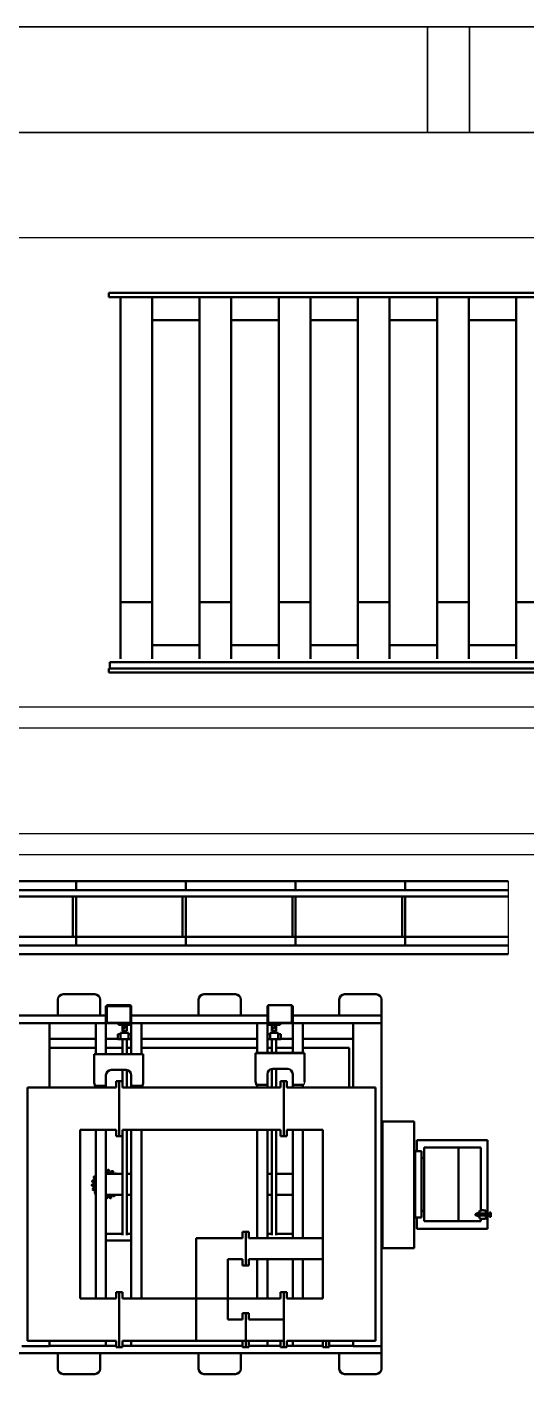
# Model space of a CAD drawing. Header units: millimetres. Extents: x 11 to 67028, y -2 to 23998.
# Drawn here: x 44833 to 49563, y 11227 to 23998 of the extents above; entities that cross this region are included whole.
import ezdxf

# ---------------------------------------------------------------- set-up
doc = ezdxf.new("R2010")
doc.units = ezdxf.units.MM
doc.layers.add('cu', color=7, linetype='Continuous', lineweight=35)
doc.layers.add('图层1', color=2, linetype='Continuous', lineweight=35)

msp = doc.modelspace()

# ---------------------------------------------------------------- linework, layer by layer
at = {"color": 7, "linetype": 'Continuous', "lineweight": 50}
for p, q in [((53629, 21477), (45609, 21477)), ((45609, 21477), (45609, 21437)), ((53629, 21437), (45609, 21437)), ((45719, 21436), (45719, 18596)), ((46019, 18596), (46019, 21436)), ((46469, 21436), (46469, 18596)), ((46769, 18596), (46769, 21436)), ((47219, 21436), (47219, 18596)), ((47519, 18596), (47519, 21436)), ((47969, 21436), (47969, 18596)), ((48269, 18596), (48269, 21436)), ((48719, 21436), (48719, 18596)), ((49019, 18596), (49019, 21436)), ((49469, 21436), (49469, 18596)), ((46469, 21217), (46019, 21217)), ((47219, 21217), (46769, 21217)), ((47969, 21217), (47519, 21217)), ((48719, 21217), (48269, 21217)), ((49469, 21217), (49019, 21217)), ((45719, 18591), (45719, 18546)), ((45719, 18546), (45719, 18006)), ((45719, 18546), (46019, 18546)), ((46019, 18546), (46019, 18591)), ((46019, 18006), (46019, 18546)), ((46469, 18591), (46469, 18546)), ((46469, 18546), (46469, 18006)), ((46469, 18546), (46769, 18546)), ((46769, 18546), (46769, 18591)), ((46769, 18006), (46769, 18546)), ((47219, 18591), (47219, 18546)), ((47219, 18546), (47219, 18006)), ((47219, 18546), (47519, 18546)), ((47519, 18546), (47519, 18591)), ((47519, 18006), (47519, 18546)), ((47969, 18591), (47969, 18546)), ((47969, 18546), (47969, 18006)), ((47969, 18546), (48269, 18546)), ((48269, 18546), (48269, 18591)), ((48269, 18006), (48269, 18546)), ((48719, 18591), (48719, 18546)), ((48719, 18546), (48719, 18006)), ((48719, 18546), (49019, 18546)), ((49019, 18546), (49019, 18591)), ((49019, 18006), (49019, 18546)), ((49469, 18591), (49469, 18546)), ((49469, 18546), (49469, 18006)), ((49469, 18546), (49769, 18546)), ((46468, 18137), (46018, 18137)), ((47219, 18137), (46769, 18137)), ((47969, 18137), (47519, 18137)), ((48719, 18137), (48269, 18137)), ((49469, 18137), (49019, 18137)), ((45619, 17917), (45609, 17917)), ((45609, 17917), (45609, 17877)), ((45619, 17915), (45619, 17977)), ((53619, 17977), (45619, 17977)), ((53619, 17915), (45619, 17915)), ((53629, 17877), (45609, 17877)), ((49393, 15900), (35702, 15900)), ((45298, 15900), (45298, 15815)), ((46338, 15900), (46338, 15815)), ((47378, 15900), (47378, 15815)), ((48418, 15900), (48418, 15815)), ((35702, 15815), (49393, 15815)), ((35702, 15754), (49393, 15754)), ((45268, 15374), (45268, 15754)), ((45298, 15754), (45298, 15374)), ((46308, 15374), (46308, 15754)), ((46338, 15754), (46338, 15374)), ((47348, 15374), (47348, 15754)), ((47378, 15754), (47378, 15374)), ((48388, 15377), (48388, 15754)), ((48418, 15754), (48418, 15377)), ((49393, 15373), (35702, 15373)), ((45298, 15291), (45298, 15373)), ((46338, 15291), (46338, 15373)), ((47378, 15291), (47378, 15373)), ((48418, 15291), (48418, 15373)), ((35702, 15291), (49393, 15291)), ((49393, 15209), (35702, 15209))]:
    msp.add_line(p, q, dxfattribs=at)
at = {"color": 4}
for p, q in [((62701, 17549), (36326, 17549)), ((62701, 17349), (36326, 17349)), ((62701, 16349), (36326, 16349)), ((62701, 16149), (36326, 16149))]:
    msp.add_line(p, q, dxfattribs=at)
msp.add_line((49393, 15900), (49393, 15209))
at = {"color": 5, "linetype": 'Continuous', "lineweight": 50}
for p, q in [((45476, 14827), (45176, 14827)), ((46810, 14827), (46510, 14827)), ((48143, 14827), (47843, 14827)), ((45126, 14777), (45126, 14627)), ((45526, 14627), (45526, 14777)), ((45582, 14718), (45582, 14558)), ((45589, 14723), (45589, 14718)), ((45815, 14723), (45589, 14723)), ((45589, 14718), (45589, 14558)), ((45589, 14716), (45815, 14716)), ((45815, 14718), (45815, 14723)), ((45815, 14718), (45815, 14558)), ((45822, 14558), (45822, 14718)), ((46460, 14777), (46460, 14627)), ((46860, 14627), (46860, 14777)), ((47111, 14718), (47111, 14558)), ((47118, 14723), (47118, 14718)), ((47344, 14723), (47118, 14723)), ((47118, 14718), (47118, 14558)), ((47344, 14718), (47344, 14723)), ((47344, 14718), (47344, 14558)), ((47351, 14558), (47351, 14718)), ((47793, 14777), (47793, 14627)), ((48193, 14627), (48193, 14777)), ((45582, 14627), (43793, 14627)), ((47111, 14627), (45822, 14627)), ((48193, 14626), (47351, 14626)), ((48193, 14626), (48193, 11277)), ((43927, 14553), (45582, 14553)), ((45048, 13943), (45048, 14553)), ((45487, 14554), (45487, 14260)), ((45580, 14558), (45580, 14553)), ((45582, 14553), (45582, 14260)), ((45583, 14554), (45718, 14554)), ((45589, 14558), (45815, 14558)), ((45694, 14448), (45720, 14448)), ((45694, 14448), (45694, 14403)), ((45702, 14554), (45702, 14537)), ((45702, 14537), (45718, 14537)), ((45718, 14554), (45718, 14537)), ((45718, 14537), (45798, 14537)), ((45720, 14462), (45720, 14403)), ((45743, 14462), (45720, 14462)), ((45720, 14462), (45796, 14462)), ((45790, 14554), (45726, 14554)), ((45738, 14520), (45738, 14537)), ((45738, 14495), (45738, 14517)), ((45738, 14481), (45738, 14490)), ((45740, 14518), (45740, 14505)), ((45742, 14520), (45742, 14507)), ((45743, 14462), (45743, 14474)), ((45757, 14520), (45757, 14507)), ((45760, 14505), (45760, 14518)), ((45773, 14474), (45773, 14462)), ((45796, 14462), (45773, 14462)), ((45775, 14518), (45775, 14505)), ((45776, 14520), (45776, 14507)), ((45778, 14537), (45778, 14508)), ((45778, 14505), (45778, 14481)), ((45796, 14462), (45796, 14403)), ((45796, 14448), (45822, 14448)), ((45798, 14554), (45821, 14554)), ((45798, 14554), (45798, 14537)), ((45798, 14537), (45815, 14537)), ((45815, 14554), (45815, 14537)), ((45822, 14553), (47111, 14553)), ((45822, 14260), (45822, 14553)), ((45824, 14558), (45824, 14553)), ((45917, 14553), (45917, 14260)), ((47016, 14553), (47016, 14271)), ((47109, 14558), (47109, 14553)), ((47111, 14553), (47111, 14271)), ((47111, 14448), (47137, 14448)), ((47112, 14554), (47135, 14554)), ((47118, 14558), (47344, 14558)), ((47119, 14554), (47119, 14538)), ((47119, 14538), (47135, 14538)), ((47135, 14554), (47135, 14537)), ((47135, 14537), (47215, 14537)), ((47137, 14462), (47137, 14403)), ((47160, 14462), (47137, 14462)), ((47137, 14462), (47213, 14462)), ((47207, 14554), (47143, 14554)), ((47155, 14520), (47155, 14537)), ((47155, 14495), (47155, 14517)), ((47155, 14481), (47155, 14490)), ((47157, 14518), (47157, 14505)), ((47159, 14520), (47159, 14507)), ((47160, 14462), (47160, 14474)), ((47173, 14520), (47173, 14507)), ((47177, 14505), (47177, 14518)), ((47190, 14474), (47190, 14462)), ((47213, 14462), (47190, 14462)), ((47192, 14518), (47192, 14505)), ((47193, 14520), (47193, 14507)), ((47195, 14537), (47195, 14508)), ((47195, 14505), (47195, 14481)), ((47213, 14462), (47213, 14403)), ((47213, 14448), (47239, 14448)), ((47215, 14554), (47215, 14537)), ((47215, 14554), (47350, 14554)), ((47215, 14538), (47232, 14538)), ((47232, 14554), (47232, 14538)), ((47239, 14448), (47239, 14403)), ((47351, 14271), (47351, 14553)), ((47351, 14553), (48193, 14553)), ((47353, 14558), (47353, 14553)), ((47446, 14554), (47446, 14271)), ((47925, 14553), (47925, 13943)), ((45487, 14406), (45048, 14406)), ((45048, 14320), (45487, 14320)), ((45694, 14404), (45582, 14404)), ((45582, 14320), (45738, 14320)), ((45720, 14403), (45694, 14403)), ((45720, 14403), (45796, 14403)), ((45738, 14260), (45738, 14402)), ((45778, 14402), (45778, 14260)), ((45778, 14320), (45822, 14320)), ((45822, 14403), (45796, 14403)), ((47016, 14406), (45917, 14406)), ((45917, 14320), (47016, 14320)), ((47137, 14403), (47111, 14403)), ((47111, 14320), (47155, 14320)), ((47137, 14403), (47213, 14403)), ((47155, 14271), (47155, 14402)), ((47195, 14402), (47195, 14271)), ((47195, 14320), (47351, 14320)), ((47239, 14403), (47213, 14403)), ((47351, 14404), (47239, 14404)), ((47925, 14406), (47446, 14406)), ((47446, 14320), (47887, 14320)), ((47887, 14320), (47887, 13943)), ((45502, 14260), (45471, 14260)), ((45471, 13983), (45471, 14260)), ((45471, 14260), (45933, 14260)), ((45582, 14260), (45502, 14260)), ((45822, 14260), (45582, 14260)), ((45902, 14260), (45822, 14260)), ((45933, 14260), (45902, 14260)), ((45933, 13983), (45933, 14260)), ((47031, 14271), (47000, 14271)), ((47000, 13993), (47000, 14270)), ((47000, 14270), (47462, 14270)), ((47111, 14271), (47031, 14271)), ((47351, 14271), (47111, 14271)), ((47431, 14271), (47351, 14271)), ((47462, 14271), (47431, 14271)), ((47462, 13993), (47462, 14270)), ((45582, 14060), (45582, 13943)), ((45632, 14110), (45772, 14110)), ((45738, 13943), (45738, 14110)), ((45778, 14109), (45778, 13943)), ((45822, 13943), (45822, 14060)), ((47111, 14070), (47111, 13943)), ((47155, 13943), (47155, 14120)), ((47161, 14120), (47301, 14120)), ((47195, 14120), (47195, 13943)), ((47351, 13943), (47351, 14070)), ((44837, 13943), (45404, 13943)), ((44837, 11543), (44837, 13943)), ((44837, 13943), (45404, 13943)), ((45404, 13943), (45677, 13943)), ((45479, 13954), (45469, 13990)), ((45477, 13960), (45572, 13960)), ((45479, 13943), (45677, 13943)), ((45487, 13960), (45487, 13943)), ((45677, 13943), (45677, 14003)), ((45677, 14003), (45737, 14003)), ((45677, 14003), (45737, 14003)), ((45707, 13483), (45707, 14003)), ((45737, 14003), (45737, 13943)), ((45737, 13943), (46000, 13943)), ((45737, 13943), (45925, 13943)), ((45832, 13960), (45927, 13960)), ((45917, 13960), (45917, 13943)), ((45933, 13983), (45926, 13954)), ((46000, 13943), (47237, 13943)), ((47008, 13965), (46998, 14001)), ((47006, 13970), (47101, 13970)), ((47016, 13970), (47016, 13943)), ((47237, 13943), (47237, 14003)), ((47237, 14003), (47267, 14003)), ((47237, 14003), (47297, 14003)), ((47267, 13483), (47267, 14003)), ((47267, 14003), (47297, 14003)), ((47297, 14003), (47297, 13943)), ((47297, 13943), (48137, 13943)), ((47361, 13970), (47456, 13970)), ((47446, 13970), (47446, 13943)), ((48137, 13943), (48137, 11543)), ((45337, 13543), (45677, 13543)), ((45337, 11943), (45337, 13543)), ((45487, 13543), (45487, 11943)), ((45582, 13543), (45582, 11943)), ((45677, 13483), (45677, 13543)), ((45737, 13543), (47237, 13543)), ((45737, 13543), (45737, 13483)), ((45738, 12544), (45738, 13543)), ((45778, 13543), (45778, 12544)), ((45822, 11943), (45822, 13543)), ((45917, 13543), (45917, 11943)), ((47016, 13543), (47016, 12515)), ((47111, 13543), (47111, 12515)), ((47155, 12544), (47155, 13543)), ((47195, 13543), (47195, 12544)), ((47237, 13483), (47237, 13543)), ((47637, 13543), (47297, 13543)), ((47297, 13543), (47297, 13483)), ((47351, 12515), (47351, 13543)), ((47446, 13543), (47446, 12515)), ((47637, 11943), (47637, 13543)), ((48203, 13620), (48203, 12420)), ((48203, 13620), (48503, 13620)), ((48503, 13620), (48503, 12420)), ((45737, 13483), (45677, 13483)), ((47267, 13483), (47237, 13483)), ((47297, 13483), (47267, 13483)), ((48528, 13445), (49198, 13445)), ((48528, 13339), (48528, 13445)), ((49198, 13445), (49198, 12749)), ((48503, 13326), (48513, 13326)), ((48573, 13339), (48513, 13339)), ((48513, 13338), (48513, 12711)), ((48573, 13339), (48573, 12711)), ((48597, 13375), (48597, 12675)), ((48597, 13375), (49134, 13375)), ((48922, 13375), (48922, 12675)), ((49134, 13375), (49134, 12779)), ((48573, 13275), (48597, 13275)), ((45738, 13126), (45582, 13126)), ((45738, 13126), (45582, 13126)), ((45822, 13126), (45778, 13126)), ((45822, 13126), (45778, 13126)), ((47155, 13126), (47111, 13126)), ((47155, 13126), (47111, 13126)), ((47351, 13126), (47195, 13126)), ((47351, 13126), (47195, 13126)), ((45582, 12926), (45738, 12926)), ((45778, 12926), (45822, 12926)), ((47111, 12926), (47155, 12926)), ((47195, 12926), (47351, 12926)), ((48597, 12774), (48573, 12774)), ((49133, 12779), (49148, 12779)), ((49148, 12780), (49158, 12780)), ((49148, 12770), (49148, 12780)), ((49158, 12780), (49158, 12770)), ((49158, 12779), (49173, 12779)), ((48513, 12724), (48503, 12724)), ((48513, 12711), (48573, 12711)), ((48528, 12605), (48528, 12710)), ((48597, 12675), (49134, 12675)), ((49103, 12730), (49096, 12730)), ((49106, 12754), (49121, 12754)), ((49121, 12724), (49106, 12724)), ((49113, 12749), (49214, 12749)), ((49214, 12730), (49113, 12730)), ((49121, 12754), (49121, 12749)), ((49121, 12730), (49121, 12724)), ((49123, 12749), (49123, 12769)), ((49123, 12730), (49123, 12709)), ((49148, 12699), (49133, 12699)), ((49134, 12699), (49134, 12675)), ((49148, 12698), (49148, 12708)), ((49158, 12698), (49148, 12698)), ((49158, 12708), (49158, 12698)), ((49173, 12699), (49158, 12699)), ((49183, 12769), (49183, 12749)), ((49183, 12730), (49183, 12709)), ((49198, 12730), (49198, 12605)), ((49214, 12749), (49214, 12730)), ((49216, 12719), (49216, 12759)), ((49216, 12759), (49230, 12759)), ((49230, 12719), (49216, 12719)), ((49230, 12759), (49230, 12719)), ((45738, 12556), (45582, 12556)), ((45822, 12556), (45778, 12556)), ((46937, 12575), (46877, 12575)), ((46937, 12575), (46877, 12575)), ((46877, 12575), (46877, 12515)), ((46907, 12575), (46907, 12255)), ((46937, 12515), (46937, 12575)), ((47155, 12556), (47111, 12556)), ((47351, 12556), (47195, 12556)), ((49198, 12605), (48528, 12605)), ((45822, 12494), (45582, 12494)), ((46877, 12515), (46437, 12515)), ((46437, 12515), (46437, 11543)), ((46877, 12515), (46437, 12515)), ((47637, 12515), (46937, 12515)), ((47637, 12515), (46937, 12515)), ((48203, 12420), (48503, 12420)), ((46877, 12315), (46737, 12315)), ((46737, 12315), (46737, 11743)), ((46877, 12315), (46877, 12255)), ((47637, 12315), (46937, 12315)), ((46937, 12255), (46937, 12315)), ((47016, 12315), (47016, 11943)), ((47111, 12315), (47111, 11943)), ((47351, 11943), (47351, 12315)), ((47446, 12315), (47446, 11943)), ((46877, 12255), (46937, 12255)), ((45677, 11943), (45337, 11943)), ((45677, 11943), (45337, 11943)), ((45677, 12003), (45737, 12003)), ((45677, 11943), (45677, 12003)), ((45677, 12003), (45737, 12003)), ((45707, 11483), (45707, 12003)), ((45737, 12003), (45737, 11943)), ((46437, 11943), (45737, 11943)), ((47237, 11943), (45737, 11943)), ((47237, 11943), (46737, 11943)), ((47237, 11943), (47237, 12003)), ((47237, 12003), (47267, 12003)), ((47237, 12003), (47297, 12003)), ((47267, 11483), (47267, 12003)), ((47267, 12003), (47297, 12003)), ((47297, 12003), (47297, 11943)), ((47637, 11943), (47297, 11943)), ((47297, 11943), (47637, 11943)), ((46877, 11803), (46877, 11743)), ((46937, 11803), (46877, 11803)), ((46907, 11803), (46907, 11483)), ((46937, 11743), (46937, 11803)), ((46737, 11743), (46877, 11743)), ((46937, 11743), (47267, 11743)), ((45502, 11543), (44837, 11543)), ((45048, 11491), (45048, 11543)), ((45551, 11493), (45048, 11496)), ((45677, 11543), (45502, 11543)), ((45582, 11543), (45582, 11493)), ((45582, 11494), (45677, 11494)), ((45677, 11494), (45582, 11494)), ((45677, 11483), (45677, 11543)), ((45904, 11543), (45737, 11543)), ((45737, 11543), (45737, 11483)), ((45737, 11494), (45822, 11494)), ((45822, 11494), (45737, 11494)), ((45822, 11493), (45822, 11543)), ((46877, 11496), (45854, 11493)), ((47031, 11543), (45904, 11543)), ((46437, 11543), (46877, 11543)), ((46877, 11543), (46877, 11483)), ((46937, 11543), (47031, 11543)), ((46937, 11483), (46937, 11543)), ((47080, 11493), (46937, 11496)), ((47030, 11543), (47267, 11543)), ((47031, 11543), (47111, 11543)), ((47111, 11543), (47111, 11493)), ((47111, 11494), (47237, 11494)), ((47237, 11494), (47111, 11494)), ((47237, 11483), (47237, 11543)), ((47297, 11543), (47297, 11483)), ((48137, 11543), (47297, 11543)), ((47297, 11494), (47351, 11494)), ((47351, 11494), (47297, 11494)), ((47351, 11493), (47351, 11543)), ((47637, 11496), (47383, 11493)), ((47637, 11543), (47637, 11483)), ((47667, 11543), (47667, 11483)), ((47697, 11483), (47697, 11543)), ((47925, 11496), (47697, 11496)), ((47925, 11491), (47925, 11543)), ((48187, 11426), (43793, 11426)), ((44784, 11491), (45048, 11491)), ((45126, 11277), (45126, 11426)), ((45526, 11426), (45526, 11277)), ((45582, 11493), (45551, 11493)), ((45737, 11483), (45677, 11483)), ((45854, 11493), (45822, 11493)), ((46460, 11277), (46460, 11426)), ((46860, 11426), (46860, 11277)), ((46877, 11483), (46937, 11483)), ((47111, 11493), (47080, 11493)), ((47267, 11483), (47237, 11483)), ((47297, 11483), (47267, 11483)), ((47383, 11493), (47351, 11493)), ((47637, 11483), (47697, 11483)), ((47793, 11277), (47793, 11426)), ((47925, 11491), (48193, 11491)), ((48187, 11427), (48193, 11427)), ((45476, 11227), (45176, 11227)), ((46810, 11227), (46510, 11227)), ((48143, 11227), (47843, 11227))]:
    msp.add_line(p, q, dxfattribs=at)
at = {"color": 5}
msp.add_line((47462, 13993), (47456, 13970), dxfattribs=at)
msp.add_lwpolyline([(27, 22998), (65027, 22998), (65027, 21998), (27, 21998)])
at = {"color": 5, "linetype": 'Continuous', "lineweight": 50, "flags": 128}
for points in [[(45776, 14481), (45774, 14481), (45772, 14481), (45770, 14481), (45768, 14481), (45766, 14481), (45763, 14481), (45761, 14481), (45758, 14481), (45755, 14481), (45753, 14481), (45750, 14481), (45748, 14481), (45746, 14481), (45744, 14481), (45742, 14481), (45741, 14481), (45739, 14481), (45739, 14481), (45738, 14481), (45738, 14481)], [(45742, 14519), (45740, 14519), (45740, 14519), (45740, 14519), (45740, 14519), (45740, 14519), (45740, 14519), (45740, 14519), (45742, 14519)], [(45740, 14505), (45741, 14505), (45741, 14505), (45742, 14505), (45743, 14505), (45744, 14505), (45745, 14505), (45746, 14505), (45747, 14505)], [(45740, 14505), (45741, 14505), (45743, 14505), (45745, 14505), (45747, 14505), (45749, 14505), (45752, 14505), (45755, 14505), (45757, 14505), (45760, 14505)], [(45774, 14480), (45773, 14480), (45771, 14480), (45769, 14480), (45767, 14480), (45765, 14480), (45762, 14480), (45760, 14480), (45757, 14480), (45754, 14480), (45752, 14480), (45750, 14480), (45747, 14480), (45745, 14480), (45744, 14480), (45742, 14480), (45741, 14480), (45740, 14480), (45740, 14480), (45740, 14480)], [(45757, 14508), (45754, 14508), (45752, 14508), (45750, 14508), (45748, 14508), (45746, 14508), (45745, 14508), (45743, 14508), (45742, 14508)], [(45743, 14474), (45743, 14474), (45744, 14474), (45745, 14474), (45746, 14474), (45747, 14474), (45749, 14474), (45751, 14474), (45753, 14474), (45755, 14474), (45757, 14474), (45759, 14474), (45762, 14474), (45764, 14474), (45766, 14474), (45768, 14474), (45769, 14474), (45771, 14474), (45772, 14474), (45773, 14474), (45773, 14474), (45773, 14474)], [(45773, 14462), (45773, 14462), (45773, 14462), (45772, 14462), (45771, 14462), (45769, 14462), (45767, 14462), (45765, 14462), (45763, 14462), (45761, 14462), (45759, 14462), (45757, 14462), (45754, 14462), (45752, 14462), (45750, 14462), (45748, 14462), (45747, 14462), (45745, 14462), (45744, 14462), (45744, 14462), (45743, 14462), (45743, 14462)], [(45748, 14475), (45748, 14475), (45747, 14475), (45746, 14475), (45745, 14475), (45744, 14475), (45744, 14475), (45745, 14475), (45745, 14475), (45746, 14475), (45747, 14475), (45749, 14475), (45751, 14475), (45753, 14475), (45755, 14475), (45757, 14475), (45759, 14475), (45762, 14475), (45764, 14475), (45766, 14475), (45768, 14475), (45769, 14475), (45770, 14475), (45771, 14475), (45772, 14475), (45772, 14475), (45772, 14475), (45772, 14475), (45771, 14475), (45770, 14475), (45768, 14475), (45768, 14475)], [(45768, 14475), (45768, 14475), (45768, 14475), (45767, 14475), (45766, 14475), (45764, 14475), (45763, 14475), (45761, 14475), (45759, 14475), (45757, 14475), (45755, 14475), (45754, 14475), (45752, 14475), (45751, 14475), (45750, 14475), (45749, 14475), (45748, 14475), (45748, 14475)], [(45776, 14520), (45775, 14520), (45774, 14520), (45772, 14520), (45769, 14520), (45767, 14520), (45765, 14520), (45762, 14520), (45759, 14520), (45757, 14520)], [(45757, 14518), (45757, 14518), (45757, 14518), (45758, 14518), (45758, 14518), (45759, 14518), (45759, 14518), (45760, 14518), (45760, 14518)], [(45757, 14507), (45757, 14507), (45757, 14507), (45758, 14507), (45758, 14507), (45759, 14507), (45759, 14507), (45760, 14507), (45760, 14507)], [(45760, 14517), (45762, 14517), (45764, 14517), (45766, 14517), (45768, 14517), (45770, 14517), (45772, 14517), (45773, 14517), (45775, 14517)], [(45775, 14505), (45776, 14505), (45777, 14505), (45778, 14505), (45778, 14505), (45778, 14505), (45778, 14505), (45777, 14505), (45776, 14505), (45775, 14505)], [(45823, 14554), (45823, 14554), (45823, 14554)], [(47193, 14481), (47191, 14481), (47189, 14481), (47187, 14481), (47185, 14481), (47183, 14481), (47180, 14481), (47177, 14481), (47175, 14481), (47172, 14481), (47170, 14481), (47167, 14481), (47165, 14481), (47162, 14481), (47161, 14481), (47159, 14481), (47157, 14481), (47156, 14481), (47156, 14481), (47155, 14481), (47155, 14481)], [(47159, 14519), (47157, 14519), (47157, 14519), (47157, 14519), (47157, 14519), (47157, 14519), (47157, 14519), (47157, 14519), (47159, 14519)], [(47157, 14505), (47158, 14505), (47160, 14505), (47162, 14505), (47164, 14505), (47166, 14505), (47169, 14505), (47172, 14505), (47174, 14505), (47177, 14505)], [(47191, 14480), (47190, 14480), (47188, 14480), (47186, 14480), (47184, 14480), (47182, 14480), (47179, 14480), (47177, 14480), (47174, 14480), (47171, 14480), (47169, 14480), (47167, 14480), (47164, 14480), (47162, 14480), (47161, 14480), (47159, 14480), (47158, 14480), (47157, 14480), (47157, 14480), (47157, 14480)], [(47173, 14508), (47171, 14508), (47169, 14508), (47167, 14508), (47165, 14508), (47163, 14508), (47162, 14508), (47160, 14508), (47159, 14508)], [(47160, 14474), (47160, 14474), (47161, 14474), (47162, 14474), (47163, 14474), (47164, 14474), (47166, 14474), (47168, 14474), (47170, 14474), (47172, 14474), (47174, 14474), (47176, 14474), (47179, 14474), (47181, 14474), (47183, 14474), (47185, 14474), (47186, 14474), (47188, 14474), (47189, 14474), (47190, 14474), (47190, 14474), (47190, 14474)], [(47190, 14462), (47190, 14462), (47190, 14462), (47189, 14462), (47187, 14462), (47186, 14462), (47184, 14462), (47182, 14462), (47180, 14462), (47178, 14462), (47176, 14462), (47174, 14462), (47171, 14462), (47169, 14462), (47167, 14462), (47165, 14462), (47164, 14462), (47162, 14462), (47161, 14462), (47161, 14462), (47160, 14462), (47160, 14462)], [(47165, 14475), (47165, 14475), (47164, 14475), (47163, 14475), (47162, 14475), (47161, 14475), (47161, 14475), (47162, 14475), (47162, 14475), (47163, 14475), (47164, 14475), (47166, 14475), (47168, 14475), (47170, 14475), (47172, 14475), (47174, 14475), (47176, 14475), (47179, 14475), (47181, 14475), (47183, 14475), (47185, 14475), (47186, 14475), (47187, 14475), (47188, 14475), (47189, 14475), (47189, 14475), (47189, 14475), (47189, 14475), (47188, 14475), (47187, 14475), (47185, 14475), (47185, 14475)], [(47185, 14475), (47185, 14475), (47185, 14475), (47184, 14475), (47183, 14475), (47181, 14475), (47180, 14475), (47178, 14475), (47176, 14475), (47174, 14475), (47172, 14475), (47171, 14475), (47169, 14475), (47168, 14475), (47167, 14475), (47166, 14475), (47165, 14475), (47165, 14475)], [(47193, 14520), (47192, 14520), (47190, 14520), (47189, 14520), (47186, 14520), (47184, 14520), (47182, 14520), (47179, 14520), (47176, 14520), (47173, 14520)], [(47173, 14518), (47174, 14518), (47174, 14518), (47175, 14518), (47175, 14518), (47176, 14518), (47176, 14518), (47177, 14518), (47177, 14518)], [(47173, 14507), (47174, 14507), (47174, 14507), (47175, 14507), (47175, 14507), (47176, 14507), (47176, 14507), (47177, 14507), (47177, 14507)], [(47177, 14517), (47179, 14517), (47181, 14517), (47183, 14517), (47185, 14517), (47187, 14517), (47189, 14517), (47190, 14517), (47192, 14517)], [(47192, 14505), (47193, 14505), (47194, 14505), (47195, 14505), (47195, 14505), (47195, 14505), (47195, 14505), (47194, 14505), (47193, 14505), (47192, 14505)], [(45631, 12925), (45632, 12926), (45632, 12926)]]:
    msp.add_lwpolyline(points, dxfattribs=at)
at = {"color": 5, "linetype": 'Continuous', "lineweight": 50}
for centre in [(45710, 14546), (45807, 14546), (47127, 14546), (47223, 14546)]:
    msp.add_circle(centre, 4.5, dxfattribs=at)
for centre, radius, start, end in [((45176, 14777), 50, 89.9996, 179.9996), ((45476, 14777), 50, 0.0004, 90.0004), ((46510, 14777), 50, 89.9996, 179.9996), ((46810, 14777), 50, 0.0004, 90.0004), ((47843, 14777), 50, 89.9996, 179.9996), ((48143, 14777), 50, 0.0004, 90.0004), ((45588, 15066), 347, 269.1338, 270.2887), ((45817, 15066), 347, 269.7113, 270.8662), ((47116, 15066), 347, 269.1338, 270.2887), ((47346, 15066), 347, 269.7113, 270.8662), ((45580, 14560), 2, 269.9996, 359.9996), ((45824, 14560), 2, 180.0004, 270.0004), ((47109, 14560), 2, 269.9996, 359.9996), ((47353, 14560), 2, 180.0004, 270.0004), ((45580, 14560), 7, 269.9998, 343.398), ((45588, 14906), 347, 269.1338, 270.2887), ((45710, 14546), 4.5, 180.0006, 359.9994), ((45741, 14590), 69.4, 267.586, 270.5868), ((45740, 14549), 31.3, 266.991, 270.3959), ((45745, 15011), 493, 269.3969, 269.6029), ((45745, 15000), 493, 269.3969, 269.6029), ((45775, 14527), 47.7, 269.5699, 272.5637), ((45771, 15011), 493, 270.3971, 270.6031), ((45771, 15000), 493, 270.3971, 270.6031), ((45775, 14533), 26.4, 268.3227, 273.1376), ((45777, 14540), 31.3, 269.6041, 273.009), ((45776, 14534), 52.6, 269.6173, 272.5377), ((45807, 14546), 4.5, 180.0006, 359.9994), ((45817, 14906), 347, 269.7113, 270.8662), ((45824, 14560), 7, 196.602, 270.0002), ((47109, 14560), 7, 269.9998, 343.398), ((47116, 14906), 347, 269.1338, 270.2887), ((47127, 14546), 4.5, 180.0006, 359.9994), ((47158, 14590), 69.4, 267.586, 270.5868), ((47157, 14549), 31.3, 266.991, 270.3959), ((47162, 15011), 493, 269.3969, 269.6029), ((47162, 15000), 493, 269.3969, 269.6029), ((47192, 14527), 47.7, 269.5699, 272.5637), ((47188, 15011), 493, 270.3971, 270.6031), ((47188, 15000), 493, 270.3971, 270.6031), ((47192, 14533), 26.4, 268.3227, 273.1376), ((47194, 14540), 31.3, 269.6041, 273.009), ((47193, 14534), 52.6, 269.6173, 272.5377), ((47223, 14546), 4.5, 180.0006, 359.9994), ((47346, 14906), 347, 269.7113, 270.8662), ((47353, 14560), 7, 196.602, 270.0002), ((45632, 14060), 50, 89.9996, 179.9996), ((45772, 14060), 50, 0.0004, 90.0004), ((47161, 14070), 50, 89.9996, 179.9996), ((47301, 14070), 50, 0.0004, 90.0004), ((45572, 13970), 10, 269.9996, 359.9996), ((45832, 13970), 10, 180.0004, 270.0004), ((47101, 13980), 10, 269.9996, 359.9996), ((47361, 13980), 10, 180.0004, 270.0004), ((45585, 13027), 138, 79.6872, 83.1701), ((45585, 13026), 138, 79.6872, 83.1701), ((45585, 13027), 138, 165.4012, 168.8842), ((45585, 13026), 138, 165.4012, 168.8842), ((45585, 13027), 138, 148.2582, 151.7412), ((45585, 13026), 138, 148.2582, 151.7412), ((45585, 13027), 111, 174.7434, 176.8891), ((45585, 13026), 111, 174.5394, 176.8891), ((45585, 13027), 111, 157.3963, 159.7461), ((45585, 13026), 111, 157.3963, 159.7461), ((45585, 13027), 111, 88.8252, 91.1748), ((45585, 13026), 111, 88.8252, 91.1748), ((45585, 13027), 111, 71.6825, 74.0322), ((45585, 13026), 111, 71.6825, 74.0322), ((45585, 13027), 138, 62.5445, 66.0275), ((45585, 13026), 138, 62.5445, 66.0275), ((45585, 13027), 138, 45.7721, 48.8847), ((45585, 13026), 138, 46.0578, 48.8847), ((45585, 13026), 138, 182.5443, 186.0273), ((45585, 13026), 138, 199.6873, 203.1703), ((45585, 13026), 138, 216.8303, 220.3133), ((45585, 13026), 111, 191.6824, 194.0322), ((45585, 13026), 111, 277.3965, 279.7462), ((45585, 13026), 138, 302.5439, 306.0268), ((45585, 13026), 138, 268.8184, 271.7415), ((45585, 13026), 138, 285.4012, 288.8841), ((49133, 12769), 10, 90, 180), ((49173, 12769), 10, 0, 90), ((49133, 12709), 10, 180, 270), ((49173, 12709), 10, 270, 0), ((45176, 11277), 50, 180.0004, 270.0004), ((45476, 11277), 50, 269.9996, 359.9996), ((46510, 11277), 50, 180.0004, 270.0004), ((46810, 11277), 50, 269.9996, 359.9996), ((47843, 11277), 50, 180.0004, 270.0004), ((48143, 11277), 50, 269.9996, 359.9996)]:
    msp.add_arc(centre, radius, start, end, dxfattribs=at)
at = {"color": 5, "linetype": 'Continuous', "lineweight": 50, "extrusion": (0, 0, -1)}
msp.add_ellipse((45479, 13954), major_axis=(-0.4, 1.5), ratio=0.00126, start_param=1.566094, end_param=3.13689, dxfattribs=at)
at = {"color": 5, "linetype": 'Continuous', "lineweight": 50}
for points in [[(45726, 14554), (45725, 14554), (45723, 14554), (45721, 14554), (45719, 14554), (45718, 14554), (45718, 14554)], [(45798, 14554), (45798, 14554), (45798, 14554), (45796, 14554), (45793, 14554), (45791, 14554), (45790, 14554)], [(47143, 14554), (47142, 14554), (47140, 14554), (47137, 14554), (47136, 14554), (47135, 14554), (47135, 14554)], [(47215, 14554), (47215, 14554), (47215, 14554), (47213, 14554), (47210, 14554), (47208, 14554), (47207, 14554)], [(49103, 12751), (49103, 12752), (49104, 12752), (49104, 12753), (49105, 12754), (49106, 12754), (49106, 12754)], [(49106, 12724), (49106, 12724), (49105, 12724), (49104, 12725), (49104, 12726), (49103, 12727), (49103, 12727)]]:
    msp.add_open_spline(points, degree=3, dxfattribs=at)
for points, knots in [([(45738, 14490), (45738, 14490), (45738, 14490), (45738, 14490), (45738, 14491), (45738, 14492), (45738, 14492), (45738, 14493), (45738, 14494), (45738, 14495), (45738, 14495), (45738, 14495), (45738, 14495), (45738, 14495)], [0, 0, 0, 0, 0.025911, 0.130628, 0.241676, 0.356565, 0.472108, 0.585391, 0.693808, 0.796331, 0.894653, 0.992838, 1, 1, 1, 1]), ([(47155, 14490), (47155, 14490), (47155, 14490), (47155, 14490), (47155, 14491), (47155, 14492), (47155, 14492), (47155, 14493), (47155, 14494), (47155, 14495), (47155, 14495), (47155, 14495), (47155, 14495), (47155, 14495)], [0, 0, 0, 0, 0.025911, 0.130628, 0.241676, 0.356565, 0.472108, 0.585391, 0.693808, 0.796331, 0.894653, 0.992838, 1, 1, 1, 1]), ([(45587, 13138), (45588, 13138), (45589, 13138), (45590, 13139), (45591, 13141), (45592, 13142), (45592, 13144), (45593, 13147), (45594, 13152), (45597, 13158), (45600, 13162), (45601, 13164), (45602, 13164)], [0, 0, 0, 0, 0.058736, 0.1066051, 0.1480834, 0.2061457, 0.2648385, 0.3845949, 0.5045877, 0.7444728, 0.9844632, 1, 1, 1, 1]), ([(45602, 13163), (45601, 13163), (45600, 13161), (45597, 13157), (45594, 13152), (45593, 13147), (45592, 13144), (45592, 13142), (45591, 13140), (45590, 13139), (45589, 13138), (45588, 13138), (45587, 13137)], [0, 0, 0, 0, 0.0155368, 0.2555272, 0.4954123, 0.6154051, 0.7351615, 0.7938543, 0.8519166, 0.8933949, 0.941264, 1, 1, 1, 1]), ([(45616, 13133), (45615, 13134), (45614, 13134), (45613, 13135), (45613, 13137), (45613, 13138), (45613, 13141), (45614, 13144), (45613, 13149), (45612, 13155), (45611, 13160), (45610, 13162), (45610, 13162)], [0, 0, 0, 0, 0.058736, 0.106605, 0.148083, 0.206146, 0.264839, 0.384595, 0.504588, 0.744473, 0.984463, 1, 1, 1, 1]), ([(45474, 13033), (45474, 13032), (45474, 13031), (45473, 13030), (45471, 13029), (45470, 13029), (45467, 13029), (45464, 13029), (45460, 13027), (45454, 13025), (45450, 13022), (45447, 13021), (45447, 13021)], [0, 0, 0, 0, 0.058736, 0.106605, 0.148083, 0.206146, 0.264839, 0.384595, 0.504588, 0.744473, 0.984463, 1, 1, 1, 1]), ([(45474, 13032), (45474, 13032), (45474, 13031), (45473, 13030), (45471, 13029), (45470, 13028), (45467, 13028), (45464, 13028), (45460, 13027), (45454, 13024), (45450, 13022), (45447, 13020), (45447, 13020)], [0, 0, 0, 0, 0.058736, 0.106605, 0.148083, 0.206146, 0.264839, 0.384595, 0.504588, 0.744473, 0.984463, 1, 1, 1, 1]), ([(45450, 13053), (45450, 13053), (45452, 13051), (45456, 13048), (45461, 13045), (45465, 13043), (45468, 13042), (45471, 13042), (45472, 13041), (45473, 13040), (45474, 13039), (45474, 13038), (45475, 13037)], [0, 0, 0, 0, 0.0155368, 0.2555272, 0.4954123, 0.6154051, 0.7351615, 0.7938543, 0.8519166, 0.8933949, 0.941264, 1, 1, 1, 1]), ([(45481, 13065), (45481, 13065), (45480, 13064), (45479, 13063), (45477, 13063), (45476, 13063), (45473, 13063), (45470, 13064), (45465, 13064), (45459, 13064), (45454, 13062), (45452, 13062), (45452, 13062)], [0, 0, 0, 0, 0.058736, 0.106605, 0.148083, 0.206146, 0.264839, 0.384595, 0.504588, 0.744473, 0.984463, 1, 1, 1, 1]), ([(45481, 13065), (45481, 13064), (45480, 13064), (45479, 13063), (45477, 13062), (45476, 13062), (45473, 13063), (45470, 13064), (45465, 13064), (45459, 13063), (45454, 13062), (45452, 13061), (45452, 13061)], [0, 0, 0, 0, 0.058736, 0.1066051, 0.1480834, 0.2061457, 0.2648385, 0.3845949, 0.5045877, 0.7444728, 0.9844632, 1, 1, 1, 1]), ([(45464, 13092), (45464, 13092), (45465, 13089), (45468, 13085), (45472, 13081), (45476, 13077), (45478, 13076), (45480, 13075), (45482, 13074), (45482, 13072), (45483, 13071), (45483, 13070), (45483, 13069)], [0, 0, 0, 0, 0.015537, 0.255527, 0.495412, 0.615405, 0.735161, 0.793854, 0.851917, 0.893395, 0.941264, 1, 1, 1, 1]), ([(45487, 13096), (45487, 13096), (45486, 13097), (45482, 13098), (45476, 13099), (45471, 13099), (45468, 13100), (45468, 13100)], [0, 0, 0, 0, 0.062721, 0.245473, 0.610825, 0.976337, 1, 1, 1, 1]), ([(45487, 13095), (45487, 13095), (45486, 13096), (45482, 13097), (45476, 13099), (45471, 13099), (45468, 13099), (45468, 13099)], [0, 0, 0, 0, 0.062721, 0.245473, 0.610825, 0.976337, 1, 1, 1, 1]), ([(45616, 13134), (45615, 13134), (45614, 13135), (45613, 13136), (45613, 13137), (45613, 13138), (45613, 13139)], [0, 0, 0, 0, 0.29831, 0.541428, 0.75209, 1, 1, 1, 1]), ([(45620, 13132), (45621, 13132), (45622, 13132), (45623, 13133), (45624, 13134), (45625, 13135), (45626, 13137), (45628, 13140), (45631, 13144), (45635, 13148), (45639, 13151), (45641, 13153), (45641, 13153)], [0, 0, 0, 0, 0.058736, 0.106605, 0.148083, 0.206146, 0.264839, 0.384595, 0.504588, 0.744473, 0.984463, 1, 1, 1, 1]), ([(45641, 13153), (45641, 13152), (45639, 13151), (45635, 13148), (45631, 13143), (45628, 13139), (45626, 13137), (45625, 13134), (45624, 13133), (45623, 13132), (45622, 13132), (45621, 13132), (45620, 13132)], [0, 0, 0, 0, 0.015537, 0.255527, 0.495412, 0.615405, 0.735161, 0.793854, 0.851917, 0.893395, 0.941264, 1, 1, 1, 1]), ([(45645, 13126), (45645, 13126), (45646, 13128), (45647, 13130), (45648, 13135), (45649, 13141), (45649, 13146), (45649, 13149), (45649, 13149)], [0, 0, 0, 0, 0.05299, 0.207256, 0.361827, 0.670838, 0.979986, 1, 1, 1, 1]), ([(45665, 13126), (45666, 13127), (45669, 13129), (45673, 13130), (45676, 13131), (45676, 13131)], [0, 0, 0, 0, 0.369885, 0.961687, 1, 1, 1, 1]), ([(45676, 13130), (45676, 13130), (45673, 13130), (45670, 13128), (45667, 13126), (45665, 13126)], [0, 0, 0, 0, 0.041608, 0.684316, 1, 1, 1, 1]), ([(45448, 13012), (45448, 13012), (45450, 13011), (45455, 13009), (45461, 13007), (45466, 13007), (45469, 13007), (45471, 13007), (45473, 13007), (45474, 13006), (45476, 13005), (45476, 13004), (45476, 13004)], [0, 0, 0, 0, 0.015537, 0.255527, 0.495412, 0.615405, 0.735161, 0.793854, 0.851917, 0.893395, 0.941264, 1, 1, 1, 1]), ([(45477, 13000), (45477, 12999), (45477, 12998), (45477, 12997), (45476, 12996), (45474, 12995), (45472, 12994), (45469, 12993), (45465, 12990), (45460, 12986), (45457, 12983), (45455, 12981), (45455, 12980)], [0, 0, 0, 0, 0.058736, 0.106605, 0.148083, 0.206146, 0.264839, 0.384595, 0.504588, 0.744473, 0.984463, 1, 1, 1, 1]), ([(45477, 13000), (45477, 12999), (45477, 12998), (45477, 12996), (45476, 12995), (45474, 12994), (45472, 12993), (45469, 12992), (45465, 12990), (45460, 12986), (45457, 12982), (45455, 12980), (45455, 12980)], [0, 0, 0, 0, 0.058736, 0.106605, 0.148083, 0.206146, 0.264839, 0.384595, 0.504588, 0.744473, 0.984463, 1, 1, 1, 1]), ([(45458, 12972), (45458, 12972), (45461, 12972), (45466, 12971), (45472, 12972), (45477, 12973), (45480, 12974), (45482, 12975), (45484, 12975), (45485, 12975), (45486, 12974), (45487, 12974), (45487, 12973)], [0, 0, 0, 0, 0.015925, 0.261912, 0.507791, 0.630782, 0.753531, 0.813691, 0.873204, 0.915718, 0.964784, 1, 1, 1, 1]), ([(45487, 12962), (45486, 12961), (45484, 12960), (45481, 12956), (45478, 12951), (45476, 12946), (45475, 12944), (45475, 12944)], [0, 0, 0, 0, 0.160674, 0.324328, 0.651497, 0.97881, 1, 1, 1, 1]), ([(45480, 12937), (45480, 12937), (45483, 12938), (45485, 12938), (45487, 12939)], [0, 0, 0, 0, 0.062735, 1, 1, 1, 1]), ([(45589, 12888), (45589, 12889), (45591, 12891), (45593, 12895), (45595, 12901), (45596, 12906), (45596, 12909), (45596, 12912), (45596, 12913), (45597, 12914), (45598, 12916), (45599, 12916), (45599, 12916)], [0, 0, 0, 0, 0.015537, 0.255527, 0.495412, 0.615405, 0.735161, 0.793854, 0.851917, 0.893395, 0.941264, 1, 1, 1, 1]), ([(45604, 12917), (45605, 12917), (45606, 12917), (45607, 12916), (45608, 12915), (45609, 12914), (45610, 12911), (45610, 12908), (45613, 12904), (45616, 12899), (45620, 12895), (45622, 12893), (45622, 12893)], [0, 0, 0, 0, 0.058736, 0.106605, 0.148083, 0.206146, 0.264839, 0.384595, 0.504588, 0.744473, 0.984463, 1, 1, 1, 1]), ([(45630, 12896), (45630, 12896), (45630, 12899), (45631, 12904), (45631, 12910), (45631, 12915), (45630, 12917), (45629, 12920), (45629, 12921), (45629, 12923), (45630, 12924), (45631, 12925), (45631, 12925)], [0, 0, 0, 0, 0.0155368, 0.2555272, 0.4954123, 0.6154051, 0.7351615, 0.7938543, 0.8519166, 0.8933949, 0.941264, 1, 1, 1, 1]), ([(45641, 12926), (45641, 12926), (45641, 12925), (45642, 12924), (45644, 12921), (45648, 12918), (45653, 12914), (45657, 12911), (45659, 12910), (45659, 12910)], [0, 0, 0, 0, 0.009713, 0.082929, 0.232318, 0.382002, 0.681245, 0.980619, 1, 1, 1, 1]), ([(45664, 12926), (45665, 12925), (45666, 12922), (45666, 12918), (45666, 12915), (45666, 12915)], [0, 0, 0, 0, 0.2623911, 0.9551512, 1, 1, 1, 1]), ([(45666, 12915), (45666, 12915), (45666, 12918), (45666, 12921), (45665, 12925), (45664, 12926)], [0, 0, 0, 0, 0.042831, 0.704422, 1, 1, 1, 1]), ([(49093, 12730), (49093, 12730), (49091, 12730), (49089, 12731), (49087, 12732), (49086, 12733), (49085, 12734), (49085, 12736), (49084, 12737), (49084, 12738), (49084, 12740), (49084, 12742), (49085, 12744), (49086, 12746), (49088, 12747), (49091, 12748), (49092, 12748), (49093, 12749)], [0, 0, 0, 0, 0.081863, 0.15632, 0.223358, 0.282965, 0.335129, 0.379845, 0.417108, 0.450692, 0.540164, 0.596959, 0.661708, 0.734401, 0.815024, 0.903563, 1, 1, 1, 1]), ([(49093, 12749), (49093, 12749), (49094, 12749), (49094, 12749), (49096, 12749), (49098, 12749), (49101, 12749), (49105, 12749), (49109, 12749), (49112, 12749), (49113, 12749)], [0, 0, 0, 0, 0.0982, 0.211302, 0.32965, 0.453241, 0.582074, 0.716146, 0.855456, 1, 1, 1, 1]), ([(49113, 12730), (49112, 12730), (49111, 12730), (49108, 12730), (49106, 12730), (49105, 12730), (49104, 12730), (49103, 12730), (49101, 12730), (49099, 12730), (49097, 12730), (49095, 12730), (49094, 12730), (49094, 12730), (49093, 12730), (49093, 12730)], [0, 0, 0, 0, 0.096851, 0.173685, 0.230481, 0.267305, 0.304373, 0.357355, 0.42624, 0.51102, 0.611679, 0.697637, 0.792528, 0.896349, 1, 1, 1, 1]), ([(49103, 12749), (49103, 12749), (49103, 12750), (49103, 12750), (49103, 12751), (49103, 12751), (49103, 12751)], [0, 0, 0, 0, 0.133538, 0.435871, 0.726138, 1, 1, 1, 1]), ([(49103, 12727), (49103, 12727), (49103, 12727), (49103, 12728), (49103, 12729), (49103, 12730), (49103, 12730)], [0, 0, 0, 0, 0.273862, 0.564129, 0.866462, 1, 1, 1, 1])]:
    msp.add_open_spline(points, degree=3, knots=knots, dxfattribs=at)
at = {"layer": 'cu'}
for p, q in [((19, 23998), (67028, 23998)), ((48628, 23998), (48628, 22998)), ((49028, 22998), (49028, 23998)), ((49028, 22998), (48628, 22998))]:
    msp.add_line(p, q, dxfattribs=at)
at = {"layer": '图层1'}
msp.add_line((66028, 22998), (27, 22998), dxfattribs=at)

doc.saveas('drawing.dxf')
